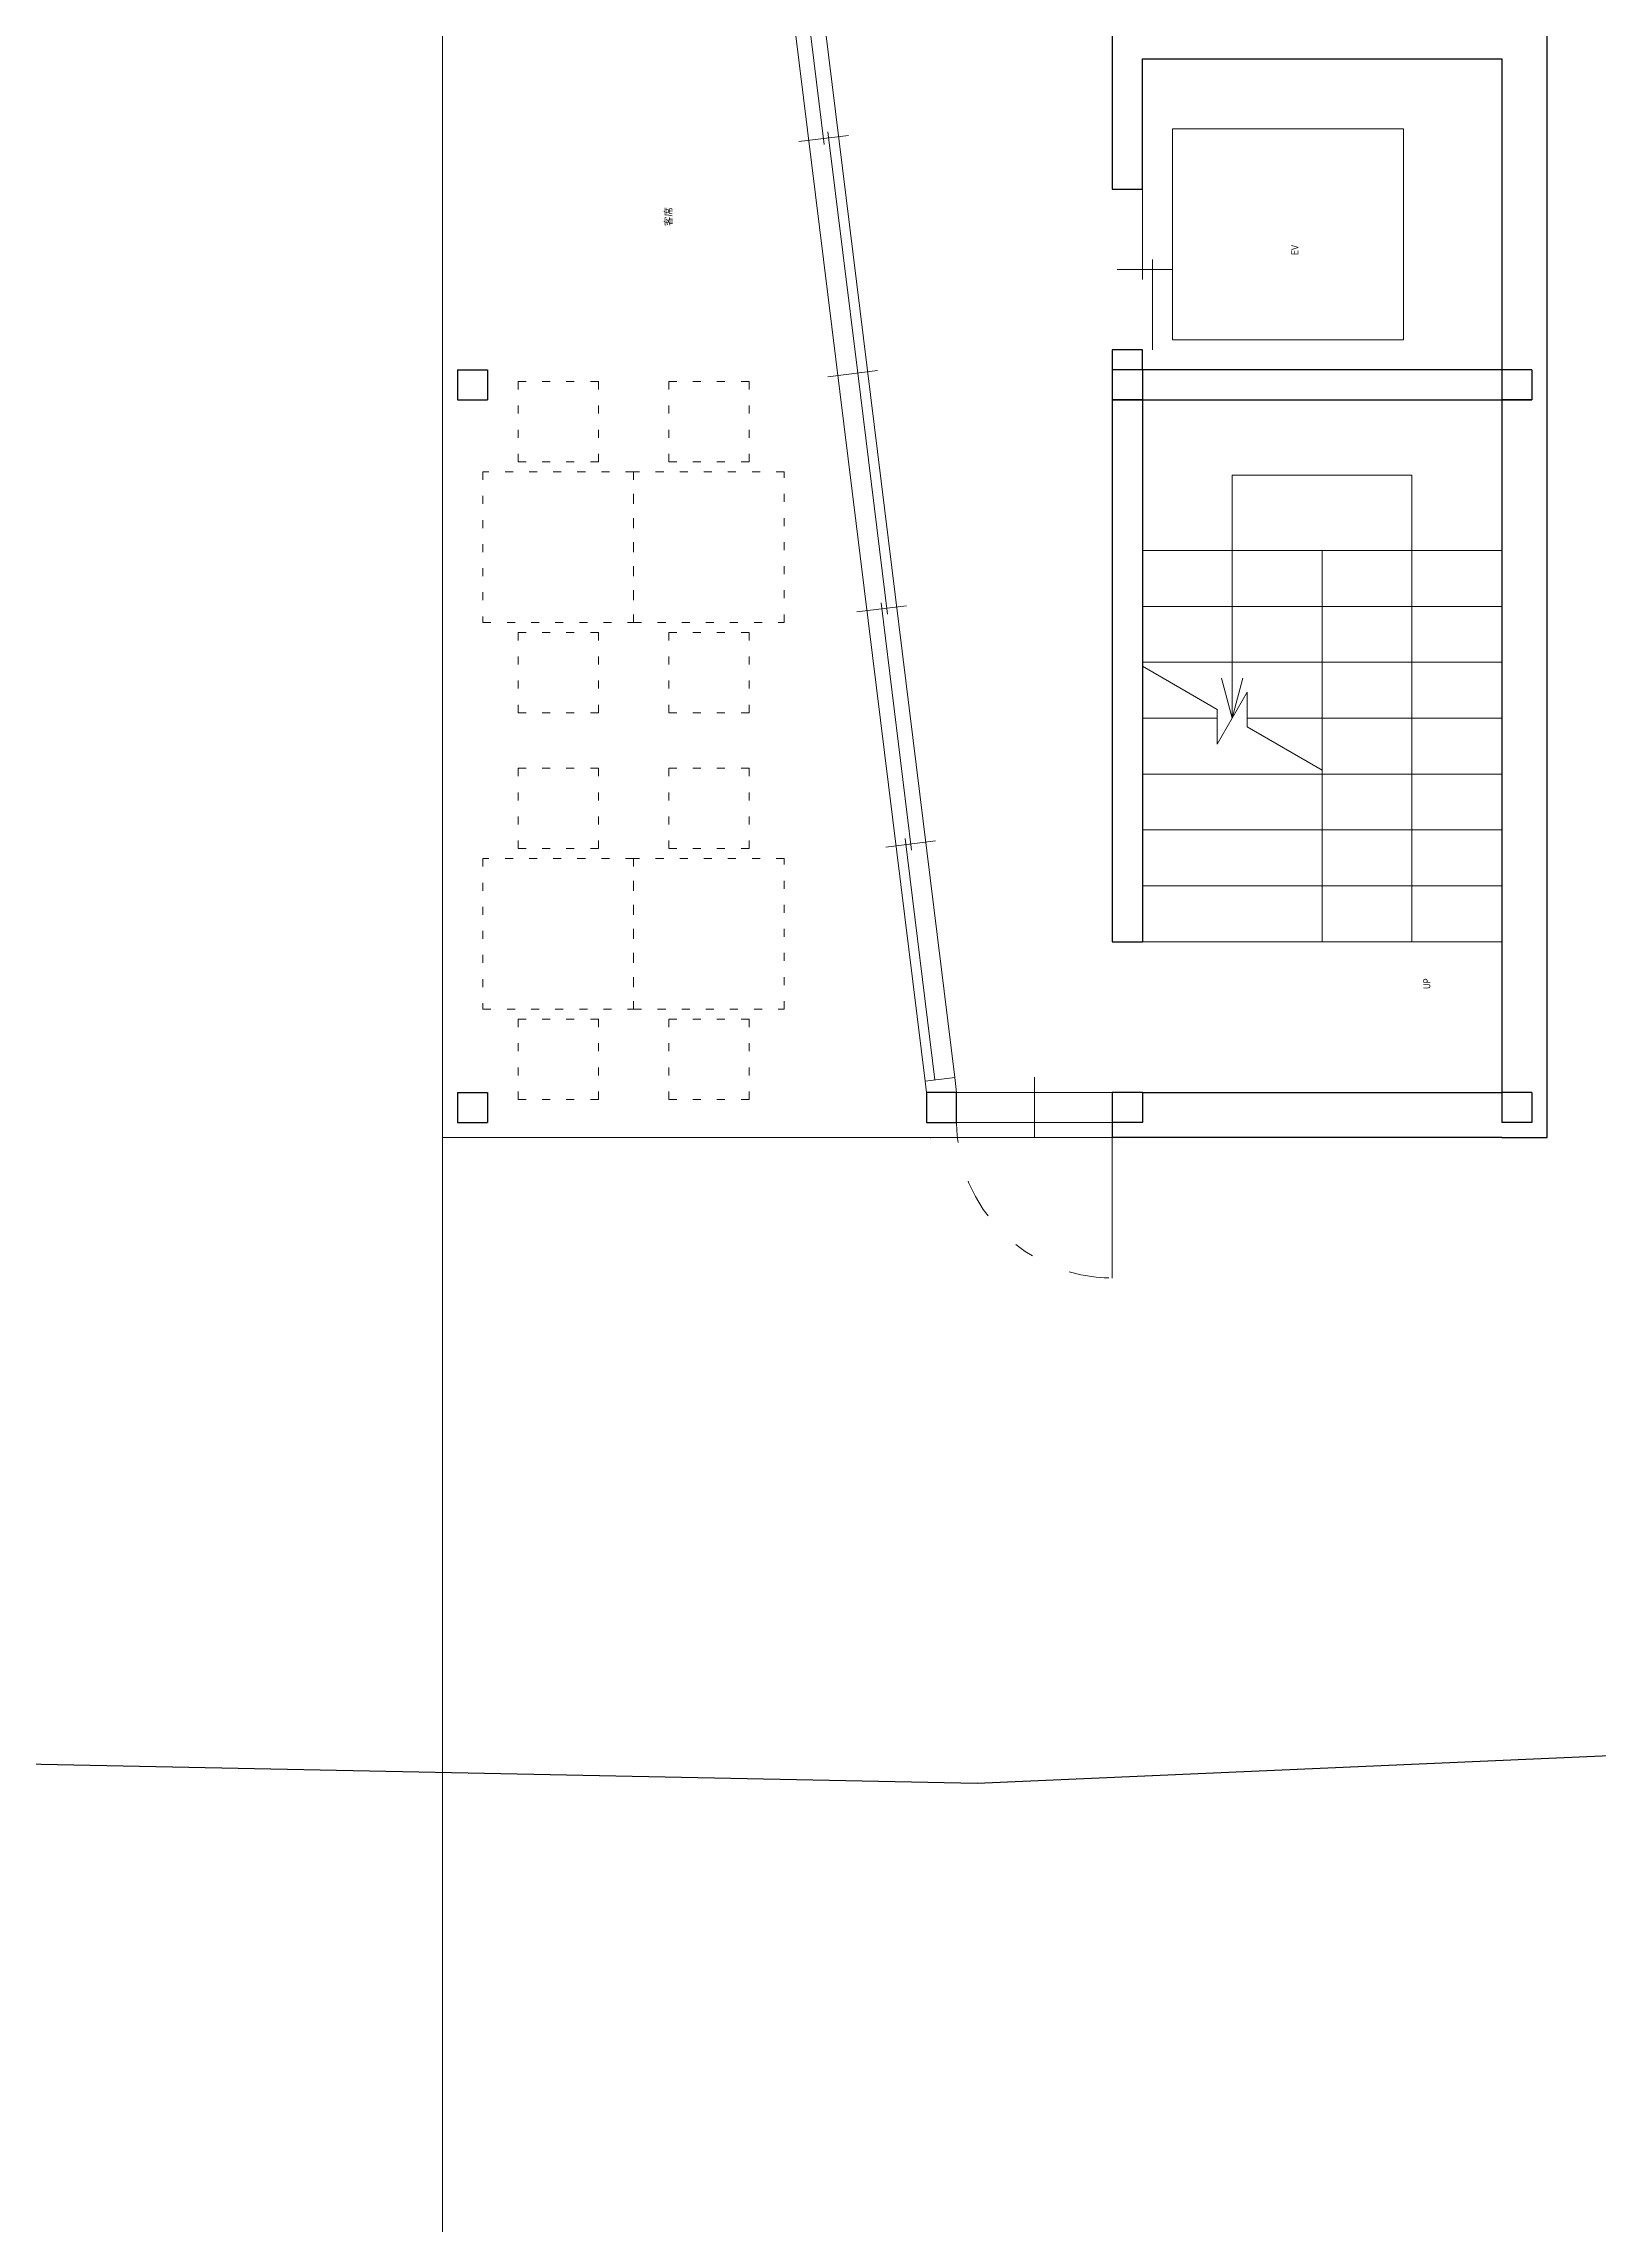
# Model space of a CAD drawing. Header units: millimetres. Extents: x -1049904 to -1048779, y -742436 to -740458.
# Drawn here: x -1049267.3 to -1049189.8, y -741630.5 to -741521.8 of the extents above; entities that cross this region are included whole.
import ezdxf

# ---------------------------------------------------------------- set-up
doc = ezdxf.new("R2010")
doc.units = ezdxf.units.MM
doc.linetypes.add('DOT', pattern=[1.6, 0.4, -0.8, 0.4])
doc.linetypes.add('HIDDEN', pattern=[8, 1, -2, 2, -2, 1])
for name, color, linetype, lineweight in [('013', 7, 'Continuous', 0), ('みえがかり線', 3, 'Continuous', 15), ('割付線', 4, 'Continuous', 9), ('壁', 7, 'Continuous', 30), ('文字', 7, 'Continuous', 0), ('柱', 7, 'Continuous', 30), ('移動家具', 3, 'DOT', 15), ('開口部', 3, 'Continuous', 15)]:
    doc.layers.add(name, color=color, linetype=linetype, lineweight=lineweight)
doc.styles.add('ＭＳ Ｐゴシック', font='MS PGothic.ttf', dxfattribs={"width": 0.85})

msp = doc.modelspace()

# ---------------------------------------------------------------- linework, layer by layer
at = {"color": 250}
msp.add_lwpolyline([(-1049457.415235, -741360.069534), (-1049360.447432, -741605.556787), (-1049356.545662, -741605.726179), (-1049220.779818, -741608.474592), (-1049183.963716, -741606.859842)], dxfattribs=at)
at = {"layer": '013'}
for p, q in [((-1049247.403013, -742330.301532), (-1049247.403013, -741331.50972)), ((-1049221.895398, -741573.312714), (-1049230.546921, -741503.26487)), ((-1049223.37286, -741573.495193), (-1049232.024383, -741503.447349)), ((-1049221.803013, -741574.060717), (-1049221.803013, -741575.560717)), ((-1049214.053013, -741574.060717), (-1049221.803013, -741574.060717)), ((-1049214.053013, -741574.060717), (-1049214.053013, -741575.560717)), ((-1049214.053013, -741575.560717), (-1049221.803013, -741575.560717))]:
    msp.add_line(p, q, dxfattribs=at)
at = {"layer": 'みえがかり線'}
for p, q in [((-1049247.403013, -741576.310717), (-1049247.403013, -741429.310717)), ((-1049212.553013, -741547.060717), (-1049194.653013, -741547.060717)), ((-1049203.603013, -741547.060717), (-1049203.603013, -741566.560717)), ((-1049212.553013, -741549.846432), (-1049194.653013, -741549.846432)), ((-1049212.553013, -741552.632146), (-1049194.653013, -741552.632146)), ((-1049208.828013, -741555.41786), (-1049212.553013, -741555.41786)), ((-1049207.328013, -741555.41786), (-1049194.653013, -741555.41786)), ((-1049203.603013, -741558.203575), (-1049212.553013, -741558.203575)), ((-1049203.603013, -741558.203575), (-1049194.653013, -741558.203575)), ((-1049203.603013, -741560.989289), (-1049212.553013, -741560.989289)), ((-1049203.603013, -741560.989289), (-1049194.653013, -741560.989289)), ((-1049203.603013, -741563.775003), (-1049212.553013, -741563.775003)), ((-1049203.603013, -741563.775003), (-1049194.653013, -741563.775003)), ((-1049203.603013, -741566.560717), (-1049212.553013, -741566.560717)), ((-1049203.603013, -741566.560717), (-1049194.653013, -741566.560717)), ((-1049223.098846, -741576.310717), (-1049247.403013, -741576.310717)), ((-1049214.053013, -741576.310717), (-1049223.098846, -741576.310717))]:
    msp.add_line(p, q, dxfattribs=at)
for p in [(-1049223.098846, -741576.310717), (-1049223.098846, -741576.310717), (-1049214.053013, -741576.310717)]:
    msp.add_point(p, dxfattribs=at)
at = {"layer": '割付線', "color": 250, "linetype": 'Continuous'}
for p, q in [((-1049199.553013, -741526.060717), (-1049211.053013, -741526.060717)), ((-1049211.053013, -741526.060717), (-1049211.053013, -741536.560717)), ((-1049199.553013, -741536.560717), (-1049199.553013, -741526.060717)), ((-1049211.053013, -741536.560717), (-1049199.553013, -741536.560717))]:
    msp.add_line(p, q, dxfattribs=at)
at = {"layer": '壁'}
for p, q in [((-1049192.403013, -741576.310717), (-1049192.403013, -741429.310717)), ((-1049214.053013, -741521.060717), (-1049214.053013, -741529.060717)), ((-1049212.553013, -741522.560717), (-1049194.653013, -741522.560717)), ((-1049212.553013, -741529.060717), (-1049212.553013, -741522.560717)), ((-1049194.653013, -741522.560717), (-1049194.653013, -741574.060717)), ((-1049214.053013, -741529.060717), (-1049212.553013, -741529.060717)), ((-1049212.553013, -741537.060717), (-1049214.053013, -741537.060717)), ((-1049214.053013, -741537.060717), (-1049214.053013, -741539.560717)), ((-1049212.553013, -741538.060717), (-1049212.553013, -741537.060717)), ((-1049194.653013, -741538.060717), (-1049212.553013, -741538.060717)), ((-1049214.053013, -741539.560717), (-1049193.153013, -741539.560717)), ((-1049214.053013, -741539.560717), (-1049214.053013, -741566.560717)), ((-1049212.553013, -741539.560717), (-1049212.553013, -741566.560717)), ((-1049214.053013, -741566.560717), (-1049212.553013, -741566.560717)), ((-1049212.553013, -741574.060717), (-1049214.053013, -741574.060717)), ((-1049212.553013, -741574.060717), (-1049194.653013, -741574.060717)), ((-1049214.053013, -741575.560717), (-1049214.053013, -741576.310717)), ((-1049194.653013, -741576.310717), (-1049214.053013, -741576.310717)), ((-1049194.653013, -741576.310717), (-1049192.403013, -741576.310717))]:
    msp.add_line(p, q, dxfattribs=at)
at = {"layer": '文字'}
for p, q in [((-1049208.078013, -741543.310717), (-1049199.128013, -741543.310717)), ((-1049208.078013, -741543.310717), (-1049208.078013, -741555.41786)), ((-1049199.128013, -741543.310717), (-1049199.128013, -741566.560717)), ((-1049208.828013, -741554.984848), (-1049212.553013, -741552.834218)), ((-1049207.328013, -741554.118822), (-1049208.828013, -741556.716898)), ((-1049208.078013, -741555.41786), (-1049208.613911, -741553.41786)), ((-1049208.078013, -741555.41786), (-1049207.542114, -741553.41786)), ((-1049207.328013, -741554.118822), (-1049207.328013, -741555.850873)), ((-1049208.828013, -741556.716898), (-1049208.828013, -741554.984848)), ((-1049203.603013, -741558.001503), (-1049207.328013, -741555.850873))]:
    msp.add_line(p, q, dxfattribs=at)
msp.add_point((-1049199.128013, -741566.560717), dxfattribs=at)
at = {"layer": '柱'}
for p, q in [((-1049246.653013, -741538.060717), (-1049245.153013, -741538.060717)), ((-1049246.653013, -741538.060717), (-1049246.653013, -741539.560717)), ((-1049245.153013, -741538.060717), (-1049245.153013, -741539.560717)), ((-1049212.553013, -741538.060717), (-1049214.053013, -741538.060717)), ((-1049214.053013, -741538.060717), (-1049214.053013, -741539.560717)), ((-1049212.553013, -741538.060717), (-1049212.553013, -741539.560717)), ((-1049193.153013, -741538.060717), (-1049194.653013, -741538.060717)), ((-1049194.653013, -741538.060717), (-1049194.653013, -741539.560717)), ((-1049193.153013, -741538.060717), (-1049193.153013, -741539.560717)), ((-1049246.653013, -741539.560717), (-1049245.153013, -741539.560717)), ((-1049212.553013, -741539.560717), (-1049214.053013, -741539.560717)), ((-1049193.153013, -741539.560717), (-1049194.653013, -741539.560717)), ((-1049246.653013, -741574.060717), (-1049245.153013, -741574.060717)), ((-1049246.653013, -741574.060717), (-1049246.653013, -741575.560717)), ((-1049245.153013, -741574.060717), (-1049245.153013, -741575.560717)), ((-1049212.553013, -741574.060717), (-1049214.053013, -741574.060717)), ((-1049214.053013, -741574.060717), (-1049214.053013, -741575.560717)), ((-1049212.553013, -741574.060717), (-1049212.553013, -741575.560717)), ((-1049193.153013, -741574.060717), (-1049194.653013, -741574.060717)), ((-1049194.653013, -741574.060717), (-1049194.653013, -741575.560717)), ((-1049193.153013, -741574.060717), (-1049193.153013, -741575.560717)), ((-1049246.653013, -741575.560717), (-1049245.153013, -741575.560717)), ((-1049212.553013, -741575.560717), (-1049214.053013, -741575.560717)), ((-1049193.153013, -741575.560717), (-1049194.653013, -741575.560717))]:
    msp.add_line(p, q, dxfattribs=at)
msp.add_lwpolyline([(-1049221.803013, -741575.560717), (-1049221.803013, -741574.060717), (-1049223.303013, -741574.060717), (-1049223.303013, -741575.560717)], close=True, dxfattribs=at)
at = {"layer": '移動家具'}
for points in [[(-1049243.637199, -741542.647027), (-1049239.637199, -741542.647027), (-1049239.637199, -741538.647027), (-1049243.637199, -741538.647027)], [(-1049236.137199, -741542.647027), (-1049232.137199, -741542.647027), (-1049232.137199, -741538.647027), (-1049236.137199, -741538.647027)], [(-1049245.387199, -741550.647027), (-1049237.887199, -741550.647027), (-1049237.887199, -741543.147027), (-1049245.387199, -741543.147027)], [(-1049237.887199, -741550.647027), (-1049230.387199, -741550.647027), (-1049230.387199, -741543.147027), (-1049237.887199, -741543.147027)], [(-1049243.637199, -741555.147027), (-1049239.637199, -741555.147027), (-1049239.637199, -741551.147027), (-1049243.637199, -741551.147027)], [(-1049236.137199, -741555.147027), (-1049232.137199, -741555.147027), (-1049232.137199, -741551.147027), (-1049236.137199, -741551.147027)], [(-1049243.637199, -741561.913952), (-1049239.637199, -741561.913952), (-1049239.637199, -741557.913952), (-1049243.637199, -741557.913952)], [(-1049236.137199, -741561.913952), (-1049232.137199, -741561.913952), (-1049232.137199, -741557.913952), (-1049236.137199, -741557.913952)], [(-1049245.387199, -741569.913952), (-1049237.887199, -741569.913952), (-1049237.887199, -741562.413952), (-1049245.387199, -741562.413952)], [(-1049237.887199, -741569.913952), (-1049230.387199, -741569.913952), (-1049230.387199, -741562.413952), (-1049237.887199, -741562.413952)], [(-1049243.637199, -741574.413952), (-1049239.637199, -741574.413952), (-1049239.637199, -741570.413952), (-1049243.637199, -741570.413952)], [(-1049236.137199, -741574.413952), (-1049232.137199, -741574.413952), (-1049232.137199, -741570.413952), (-1049236.137199, -741570.413952)]]:
    msp.add_lwpolyline(points, close=True, dxfattribs=at)
at = {"layer": '開口部'}
for p, q in [((-1049228.388212, -741526.838027), (-1049229.90672, -741514.526319)), ((-1049229.657882, -741526.692562), (-1049227.187961, -741526.387506)), ((-1049226.727875, -741538.225426), (-1049228.211679, -741526.211665)), ((-1049212.553013, -741529.060717), (-1049212.553013, -741533.560717)), ((-1049212.053013, -741537.060717), (-1049212.053013, -741532.560717)), ((-1049213.803013, -741533.060717), (-1049211.053013, -741533.060717)), ((-1049228.21085, -741538.408586), (-1049225.740929, -741538.103529)), ((-1049225.246033, -741550.23943), (-1049226.727825, -741538.22542)), ((-1049226.763818, -741550.12461), (-1049224.293897, -741549.819553)), ((-1049224.047122, -741561.986051), (-1049225.565631, -741549.674344)), ((-1049225.318756, -741561.84083), (-1049222.848835, -741561.535773)), ((-1049222.88302, -741573.434694), (-1049224.36682, -741561.420978)), ((-1049223.37286, -741573.495193), (-1049221.895398, -741573.312714)), ((-1049223.37286, -741573.495193), (-1049223.303013, -741574.060717)), ((-1049221.895398, -741573.312714), (-1049221.803013, -741574.060717)), ((-1049217.928013, -741576.310717), (-1049217.928013, -741573.310717)), ((-1049214.053013, -741575.560717), (-1049214.053013, -741583.310717))]:
    msp.add_line(p, q, dxfattribs=at)
at = {"layer": '開口部', "linetype": 'HIDDEN'}
msp.add_arc((-1049214.053013, -741575.560717), 7.75, 180, 270, dxfattribs=at)

# ---------------------------------------------------------------- texts
at = {"layer": '文字', "style": 'ＭＳ Ｐゴシック'}
for s, width, p in [('客席', 0.973881, (-1049235.977258, -741530.89976)), ('EV', 0.748709, (-1049204.78905, -741532.343207)), ('UP', 0.713895, (-1049198.217131, -741568.904166))]:
    msp.add_text(s, height=0.3448276, rotation=90, dxfattribs=dict(at, width=width)).set_placement(p)

doc.saveas('drawing.dxf')
